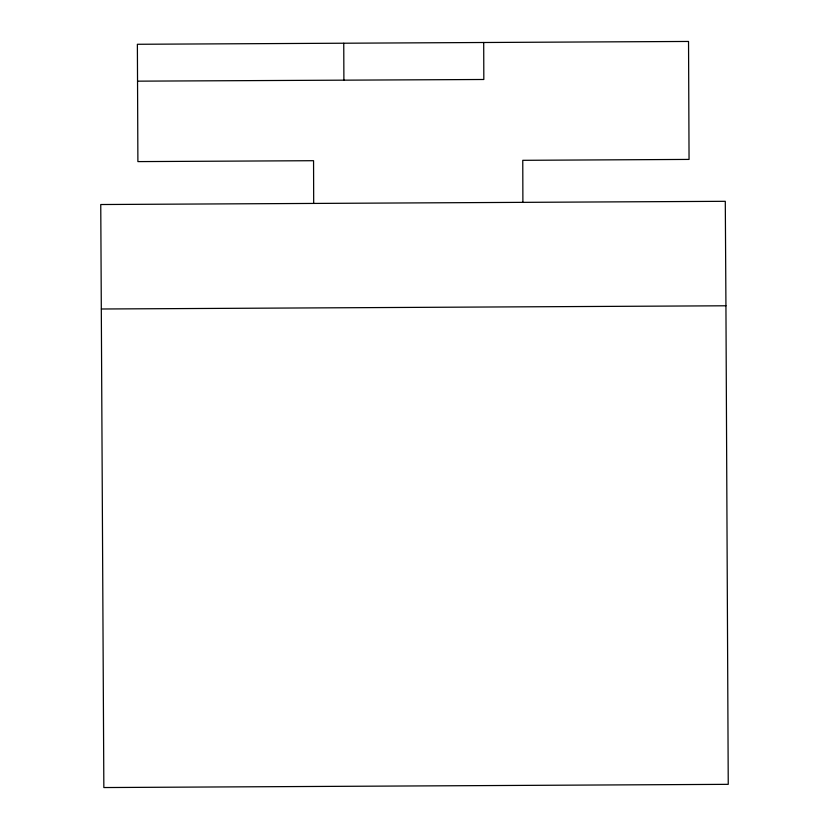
<?xml version="1.0" encoding="UTF-8"?>
<svg xmlns="http://www.w3.org/2000/svg" width="829" height="829" viewBox="0 0 829 829"><rect width="100%" height="100%" fill="white"/><g stroke="black" fill="none" stroke-linecap="round" stroke-linejoin="round"><path stroke-width="1.24" d="M313.683 203.364L313.559 160.702L137.894 161.603L137.376 44.279L688.536 41.45L689.054 159.417L522.767 160.318L522.892 202.338M137.635 81.159L483.825 79.491L483.701 42.476M101.397 308.999L725.935 305.787L728.245 784.338L103.843 787.55L100.755 204.525L725.292 201.312L725.935 305.787M343.755 43.253L343.89 80.133"/></g></svg>
